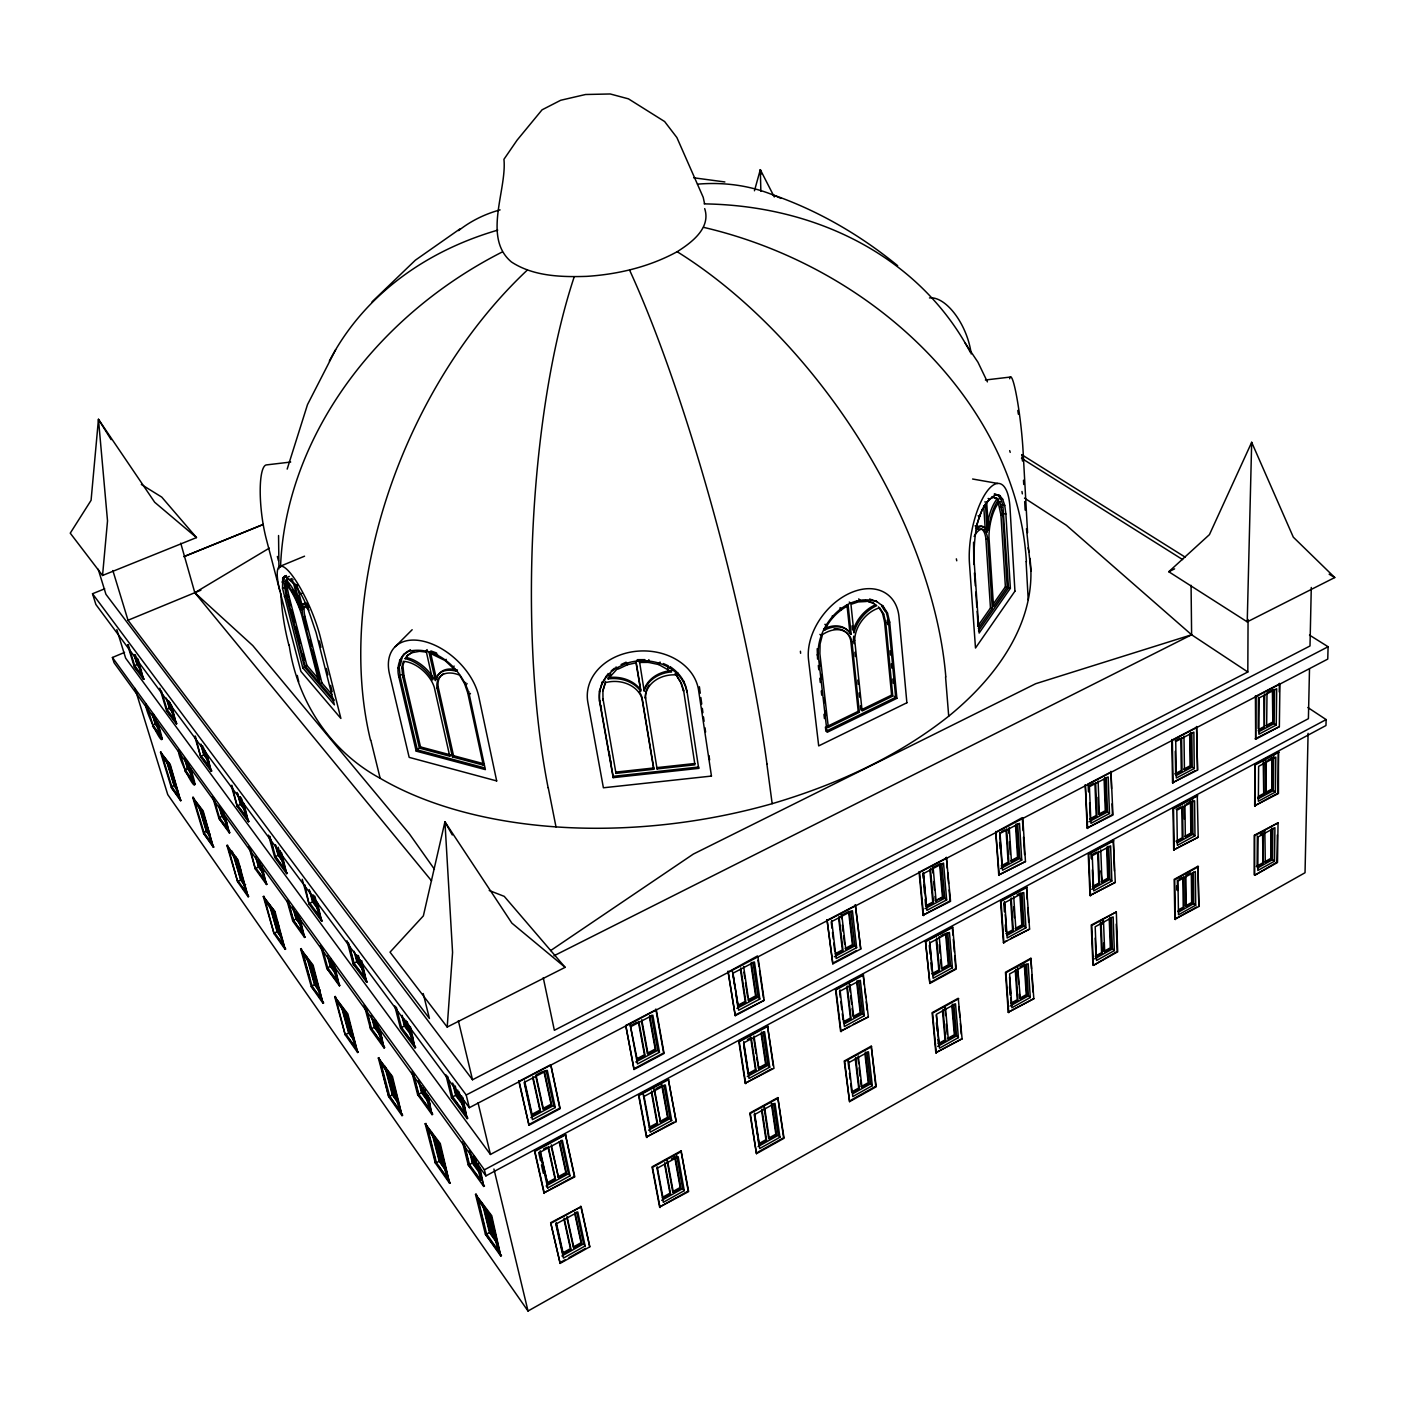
<?xml version="1.0" encoding="UTF-8"?>
<svg xmlns="http://www.w3.org/2000/svg" width="1405" height="1405" viewBox="0 0 1405 1405"><rect width="100%" height="100%" fill="white"/><g stroke="black" fill="none" stroke-linecap="round" stroke-linejoin="round"><path stroke-width="1.5" d="M618.218 669.079L627.42 664.741L636.044 662.826L640.785 691.313A31.138 24.886 0.2 0 0 608.137 678.914L618.218 667.814M613.16 777.65L613.177 776.315L698.601 767.025L698.671 768.377L613.16 777.65L599.601 701.657C597.371 688.222 604.905 675.261 616.11 668.2L616.11 666.901M653.729 767.973L653.747 769.29L615.987 773.4L615.987 772.083L653.729 767.973L642.015 697.53A28.1 22.462 0.1 0 0 639.222 691.717M543.261 977.704L554.36 1030.304L1247.816 671.976L1248.062 619.5M610.754 675.19L610.754 673.908M1254.191 874.858L1254.472 835.15L1278.041 822.856L1277.496 862.53L1254.718 875.245L1276.969 862.143L1277.338 834.992M1254.665 805.768L1254.946 764.425L1278.462 751.816L1278.445 793.509L1254.665 805.768L1277.9 793.123L1278.462 751.816M1255.666 739.223L1255.982 696.213L1279.937 683.691L1279.358 726.648L1255.666 739.223L1255.42 695.844M1254.718 875.245L1254.472 835.15M1255.209 806.154L1254.946 764.425M1257.352 836.045L1257.106 867.026L1263.077 863.706L1263.358 832.726L1260.355 834.394M1258.178 728.633L1258.406 697.196M607.996 674.839L608.014 673.522M608.137 678.914L609.893 675.155M1263.077 863.706L1262.568 834.236M1257.633 797.812L1263.727 794.492L1263.236 761.686M1258.16 730.74L1264.36 727.456L1263.85 695.475M1263.727 794.492L1264.026 762.248M1264.36 727.456L1264.676 693.93M1267.854 760.193L1272.438 757.734L1272.052 789.979L1265.993 793.263L1265.519 760.456M1265.993 793.263L1266.309 761.018M602.323 682.9L606.872 675.138M605.537 681.337L602.868 690.874L605.52 682.637A28.118 22.462 0.1 0 1 642.032 698.829L653.747 769.29M1264.834 830.935L1265.29 862.459L1271.244 859.14L1270.805 829.688M1272.052 789.979L1271.648 757.172M1272.842 722.943L1273.246 689.434L1267.011 692.7L1266.66 726.227L1272.842 722.943L1272.403 690.997M1271.244 859.14L1271.613 828.195M1274.493 861.195L1274.915 827.668L1258.072 836.941L1257.809 870.485L1274.493 861.195L1272.491 859.702L1272.877 828.3M1275.371 792.034L1275.81 757.119L1258.634 766.34L1258.353 801.289L1275.371 792.034L1273.334 790.594L1273.755 755.679M1276.232 725.033L1276.688 688.731L1259.179 697.899L1258.898 734.235L1276.232 725.033L1274.142 723.628L1274.563 689.486M599.461 691.84L602.341 681.601M599.601 701.657L599.478 690.522M1279.27 691.927L1279.375 683.339M817.57 659.121L817.201 648.689M825.42 727.07L825.912 731.32L895.67 697.354L888.452 621.203L886.256 612.141L881.919 605.327L883.165 606.275L887.503 613.089L889.699 622.134L896.882 698.32L827.088 732.339L818.29 655.854C815.901 626.138 845.863 591.716 876.825 601.603L869.642 599.022M1251.679 442.312L1247.236 621.853L1334.75 577.543L1293.32 537.184L1251.679 442.312L1209.442 534.62L1168.767 571.73L1247.236 621.853M1308.09 733.322L1305.034 872.733L528.017 1311.023L167.739 794.598L134.968 688.38M1309.495 669.079L1308.406 718.675L490.433 1154.453L125.642 658.155L116.826 629.598M1311.286 587.466L1310.004 645.966L472.519 1079.76L105.937 594.315L98.21 569.253M1307.862 707.523L1326.127 719.588L1325.969 725.524L485.884 1175.897L114.033 662.686L112.418 657.487L124.553 652.412M1309.513 635.095L1328.094 646.739L1327.76 659.086L469.305 1107.702L95.891 604.519L92.519 593.735L104.708 588.8M447.194 1027.055L452.568 952.414L444.928 821.82L511.877 923.138L565.126 967.342L447.194 1027.055L390.028 952.151L423.362 915.884L444.928 821.82L452.287 834.974M102.547 575.47L107.518 520.869L98.455 419.287L154.691 502.27L196.489 537.588L102.547 575.47L70.25 533.162L91.079 500.321L98.455 419.287L111.118 439.625M973.56 542.26L973.841 564.459M278.559 535.533L278.945 568.797M287.182 469.094L307.502 404.605L335.655 349.687M284.565 576.278C303.129 587.729 309.047 612.843 316.037 632.443L334.39 704.853L302.813 667.884L282.51 588.203L282.704 577.947L284.565 576.278L286.392 575.523L284.512 577.192L283.81 581.266L286.093 595.843L304.569 667.112L333.442 700.849M285.514 581.828L287.568 578.421L293.224 581.881L300.09 608.699A28.416 6.358 67 0 0 285.514 581.828L287.287 581.09L287.621 579.211L285.847 579.949M996.11 494.437C975.878 506.854 974.385 536.218 973.893 557.855L979.144 633.058L1010.371 588.309L1005.875 513.984L1004.733 505.361L1002.678 499.232L999.728 495.508L994.196 494.103L997.831 495.157L1000.782 498.898L1002.854 505.027L1008.527 587.94L978.512 630.863M409.382 651.147C436.639 645.334 462.544 669.641 469.305 694.685L485.392 769.624L416.196 751.131L398.897 677.069C396.017 666.655 399.898 654.08 410.576 649.953L403.411 654.87M484.426 767.815L417.338 749.919L400.091 675.875L399.161 666.795L400.706 659.419L404.587 653.676M400.32 665.619L401.865 658.243L399.512 660.613M401.9 668.13L403.34 661.316A27.257 16.684 43.9 0 1 434.286 687.291L449.74 756.189L419.375 748.11L402.778 676.701L401.9 668.13L404.148 661.843M754.45 190.781L760.316 169.671L774.296 196.963M976.089 526.559L982.271 509.19M849.972 633.234A30.822 21.549 -51 0 0 823.593 629.036L824.788 629.984C829.582 619.587 838.047 610.964 848.163 605.643L846.952 604.712L849.972 633.234L851.167 634.182L848.163 605.643M983.324 507.433L985.432 503.938L987.276 531.845A29.47 10.397 -79.1 0 0 976.317 529.913M427.559 650.919L426.4 652.113L432.635 679.95A30.19 18.458 44 0 0 405.132 658.682L408.1 654.835L413.632 651.428L406.941 656.03M405.132 658.682L408.1 654.835M978.319 628.369L992.299 608.383L987.75 539.204A26.607 9.396 -79.1 0 0 974.139 536.429M999.798 501.655L1002.801 515.459L1007.192 587.097L993.528 606.644L988.997 537.5A26.168 9.08 -79.3 0 1 999.798 501.655L997.936 501.322L1000.957 515.126L1005.383 586.746L992.931 604.501M977.634 626.314L990.472 607.996L985.889 538.853A26.59 9.396 -79.1 0 0 980.76 528.93M483.285 765.128L484.391 763.899L453.534 755.697L452.428 756.909L483.285 765.128L467.742 692.928L464.581 683.655L459.646 675.173A27.573 17.071 43.2 0 0 437.008 687.976L452.428 756.909M449.74 756.189L450.847 754.977L420.499 746.916L419.375 748.11M416.196 751.131L418.462 748.707M469.305 694.685L470.447 693.438M467.742 692.928L468.884 691.717M465.951 684.85L467.11 683.62M464.581 683.655L465.722 682.444M437.008 687.976L438.149 686.782A27.556 17.071 43.2 0 1 443.681 673.539M456.309 671.221L445.051 660.526L429.14 652.781L435.374 680.635A30.541 18.915 43.2 0 1 456.309 671.221L457.45 670.027A30.524 18.915 43.2 0 0 436.516 679.44L430.316 651.586M452.972 667.27L454.114 666.075M986.696 502.252L989.963 498.845L993.721 497.247L998.446 499.952A28.978 10.063 -79.4 0 0 988.523 530.159L986.696 502.252L984.817 501.901M445.051 660.526L446.193 659.331M436.428 655.415L437.587 654.221M435.392 654.186L436.569 652.974L430.896 650.937M402.778 676.701L403.938 675.524L403.059 666.953M398.897 677.069L401.233 674.699M425.943 650.778L427.12 649.584M397.966 668.007L399.161 666.795M395.226 646.669L412.157 629.721M372.044 301.847L415.353 260.188L460.331 228.664M611.245 670.87L614.494 668.218M1029.918 558.329A371.043 210.223 -8.9 0 1 948.709 716.181C896.741 757.383 835.483 784.956 772.17 803.678A371.043 210.223 -8.9 0 1 380.158 778.282C330.017 751.236 297.228 700.99 289.131 645M550.655 950.57L693.332 854.082L1035.696 683.708L1191.616 634.779L1247.816 671.976M269.286 548.143L194.821 592.717L431.546 880.83M561.578 1261.795L565.284 1259.723M568.99 1257.651L585.657 1248.342M659.612 1207.018L688.204 1191.054L681.056 1150.888L652.043 1166.852L659.612 1207.018L688.643 1191.581L681.056 1150.888M757.857 1152.135L783.621 1137.751L777.826 1097.604L749.831 1113.006L756.47 1153.681L784.06 1138.261L777.826 1097.604M851.009 1100.097L875.754 1086.276L871.24 1046.163L844.212 1061.038L849.568 1101.66L876.228 1086.75L871.24 1046.163M935.818 1052.714L962.091 1038.769L935.818 1052.714L932.112 1012.654L958.245 998.253L962.091 1038.769M1008.228 1012.267L1033.817 998.692L1008.228 1012.267L1005.471 972.26L1030.884 958.263L1033.817 998.692M1092.914 964.954L1091.228 925.034L1116.325 911.933L1117.695 951.817L1093.406 965.393L1117.186 951.396L1116.237 924.104M1174.861 919.186L1174.176 879.372L1197.973 866.27L1198.869 906.453L1174.861 919.186L1196.551 907.068M560.138 1263.394L589.766 1246.832L581.161 1206.667L550.672 1222.684L560.138 1263.394L550.672 1222.684M564.125 1218.1L571.027 1249.449L563.265 1253.769L562.667 1252.961L570.43 1248.641L563.967 1219.382M574.873 1212.181L581.652 1243.513L573.925 1247.833L573.328 1247.025L581.055 1242.705L574.715 1213.463M664.547 1163.937L669.922 1193.196L662.44 1197.376L663.072 1198.149L670.554 1193.969L664.793 1162.62M671.379 1158.985L675.155 1156.912L680.81 1188.244L673.346 1192.406L672.714 1191.633L680.178 1187.488L674.523 1156.139M761.914 1109.089L766.603 1140.438L759.367 1144.46L758.718 1143.723L765.953 1139.683L761.563 1110.442M771.925 1103.575L776.508 1134.906L769.308 1138.928L768.64 1138.191L775.841 1134.169L771.257 1102.855M855.224 1058.808L858.683 1088.032L851.693 1091.913L850.692 1083.571M865.34 1052.099L868.922 1083.396L861.968 1087.277L861.283 1086.574L868.237 1082.693L864.883 1053.487M942.983 1009.299L945.776 1040.561L939.014 1044.337L938.312 1043.652L945.073 1039.893L942.456 1010.722M951.8 1005.558L954.329 1034.73L947.585 1038.488L948.287 1039.156L955.031 1035.397L952.327 1004.154M1015.288 970.556L1017.22 999.693L1010.634 1003.346L1011.354 1004.013L1017.923 1000.342L1015.885 969.134M1020.012 966.851L1024.965 964.111L1026.932 995.32L1020.381 998.973L1019.661 998.323L1026.212 994.67L1024.368 965.551M1100.361 921.54L1101.59 952.678L1095.233 956.225L1095.953 956.84L1102.328 953.31L1101.099 922.154M1109.897 917.307L1111.039 948.445L1104.699 951.975L1103.961 951.361L1110.301 947.831L1109.23 918.765M1178.619 909.755L1183.238 907.173L1182.817 878.195M1192.09 874.103L1192.424 903.081L1186.294 906.506L1185.539 905.909L1191.668 902.484L1191.317 873.506M1256.333 866.446L1262.305 863.127M1264.518 861.897L1270.471 858.578M852.378 1092.616L859.351 1088.735L855.663 1057.421M1177.829 911.213L1183.994 907.788L1183.554 876.72M561.895 1255.982L583.584 1243.882L576.717 1212.076M661.702 1200.309L682.637 1188.648L676.543 1154.717M758.033 1146.603L778.23 1135.328L773.593 1103.54M852.8 1093.74L870.556 1083.852L866.92 1052.082M937.679 1046.409L956.577 1035.889L953.855 1004.171M1010.037 1006.068L1028.407 995.829L1026.423 964.146M1094.653 958.877L1112.426 948.972L1111.285 917.377M1178.444 912.144L1193.741 903.626L1193.389 872.119M1257.686 867.974L1272.491 859.702M585.147 1245.972L563.44 1258.09L555.836 1224.141L577.824 1212.023L585.147 1245.972L583.584 1243.882M656.978 1168.38L678.176 1156.701L684.27 1190.632L663.318 1202.329L656.978 1168.117M779.933 1137.242L759.719 1148.517L754.538 1114.587L774.998 1103.311L779.933 1137.242L778.23 1135.328M848.708 1062.672L868.466 1051.783L872.312 1085.679L852.782 1096.567L848.602 1061.319M958.386 1037.628L939.488 1048.183L936.397 1014.322L955.505 1003.785L958.386 1037.628L956.577 1035.889M1030.269 997.497L1011.899 1007.771L1009.598 973.964L1028.179 963.707L1030.269 997.497L1028.407 995.829M1114.341 950.57L1096.55 960.511L1095.18 926.773L1113.146 916.868L1114.341 950.57L1112.426 948.972M1195.708 905.171L1178.496 914.778L1177.952 881.128L1195.339 871.539L1195.708 905.171L1193.741 903.626M551.076 1223.228L581.161 1206.667M660.051 1207.562L652.482 1167.379L681.495 1151.415M756.47 1153.681L750.288 1113.515L778.282 1098.095M849.568 1101.66L844.686 1061.53L871.715 1046.637M936.292 1053.188L932.586 1013.11L958.737 998.709M1008.72 1012.724L1005.962 972.699L1031.375 958.702M1093.406 965.393L1091.738 925.474L1116.325 911.933M1175.37 919.59L1174.703 879.776L1198.483 866.674M1254.999 835.553L1278.041 822.856M1178.883 879.284L1181.991 877.581M1190.509 872.891L1185.873 875.438L1186.294 906.506M500.76 1256.07L491.75 1215.694L475.522 1194.391L485.392 1234.205L500.76 1256.07L490.977 1216.115L475.522 1194.391M495.544 1240.264L496.632 1239.667M485.392 1234.205L501.515 1255.649M488.922 1213.288L497.932 1250.046L486.674 1234.064L489.484 1232.519L482.231 1203.084M487.412 1211.163L494.033 1238.139L490.029 1232.466L491.118 1231.869L485.498 1209.055M540.1 1152.047L547.581 1183.625L555.555 1179.287L548.301 1146.462M551.603 1148.166L558.523 1177.689L566.461 1173.368L559.787 1142.581M651.621 1091L657.645 1123.824L649.971 1127.987L643.841 1095.18M653.869 1088.699L660.508 1122.261L668.165 1118.099L662.247 1085.292L656.065 1088.612M750.516 1036.82L755.433 1069.591L748.022 1073.613L748.689 1074.351L756.101 1070.329L751.201 1037.54L747.442 1039.56M756.68 1057.86L758.858 1068.819L766.252 1064.814L761.457 1032.043M843.948 1022.594L851.096 1018.713L847.233 985.994M857.138 980.672L860.896 1013.391L853.766 1017.255L849.937 984.536M936.099 939.524L938.821 969.994L931.901 973.735L932.621 974.403L939.541 970.644L936.626 937.996M946.197 932.867L949.007 965.516L942.105 969.257L939.225 936.608M1006.612 934.202L1013.339 930.549L1011.196 897.971M1019.89 894.528L1021.804 924.912L1015.113 928.547L1015.85 929.197L1022.541 925.544L1020.487 892.983L1017.115 894.792M1097.639 852.765L1098.833 883.078L1092.352 886.608L1093.09 887.205L1099.588 883.675L1098.324 851.202M1100.853 870.924L1102.012 882.358L1108.492 878.845L1107.298 846.372M1176.723 841.771L1183.01 838.364L1182.553 805.978M1186.505 803.871L1191.247 801.324L1191.616 833.674L1185.346 837.081L1184.924 804.714M561.21 1140.333L568.445 1173.79L546.176 1185.89L547.739 1187.98L570.026 1175.844L562.351 1140.298L539.783 1152.416L547.739 1187.98M648.583 1130.217L670.044 1118.556L664.038 1085.134M747.32 1076.546L768.008 1065.289L763.143 1031.902M844.405 1023.771L862.565 1013.901L858.754 980.567M933.025 975.597L950.588 966.043L947.743 932.797M1007.157 935.291L1024.052 926.106L1021.979 892.93M1091.755 889.295L1109.915 879.425L1108.721 846.337M1177.162 842.877L1192.968 834.271L1192.582 799.252M1258.213 798.795L1273.334 790.594M643.578 1096.673L665.32 1084.994L671.695 1120.523L650.216 1132.202L643.209 1094.407M769.747 1067.168L749.023 1078.443L743.614 1042.949L764.583 1031.692L769.747 1067.168L768.008 1065.289M840.102 991.122L860.334 980.269L864.356 1015.692L844.37 1026.563L840.014 989.875M952.432 967.764L933.113 978.284L929.882 942.913L949.429 932.411L952.432 967.764L950.588 966.043M1025.949 927.757L1007.157 937.978L1004.768 902.695L1023.771 892.491L1025.949 927.757L1024.052 926.106M1111.864 881.005L1093.705 890.893L1092.265 855.698L1110.617 845.845L1111.864 881.005L1109.915 879.425M1194.97 835.782L1177.39 845.353L1176.828 810.281L1194.584 800.745L1194.97 835.782L1192.968 834.271M543.946 1192.88L574.364 1176.319L565.354 1134.239L534.462 1150.8L543.946 1192.88L574.785 1176.863L565.354 1134.239M646.441 1137.049L638.52 1095.004L668.271 1079.04L676.191 1121.611L646.441 1137.049L673.926 1122.086M745.247 1083.237L738.784 1041.228L767.481 1025.843L773.997 1068.327L745.247 1083.237L771.644 1068.854M840.594 1031.305L835.501 989.366L863.179 974.526L868.36 1016.904L840.594 1031.305L849.691 1026.352M853.344 1024.368L868.36 1016.904M931.234 981.937L955.751 968.589L954.698 956.032M1003.416 942.615L1000.536 900.851L1026.528 886.924L1029.584 929.091L1003.416 942.615L1007.086 940.63M1010.757 938.628L1029.584 929.091M1089.981 895.477L1115.289 882.393L1089.981 895.477L1088.225 853.836L1113.34 840.366L1115.289 882.393M1173.684 849.885L1198.202 837.222L1173.684 849.885L1172.982 808.384L1197.271 795.353L1198.202 837.222M929.847 983.412L956.243 969.046L952.731 927.212L925.474 941.104L929.847 983.412L925.474 941.104M546.984 1182.817L554.94 1178.496L548.143 1147.727M557.908 1176.881L565.846 1172.578L559.172 1141.791M649.338 1127.232L657.013 1123.052L651.358 1092.3M659.876 1121.506L667.533 1117.344L661.615 1084.537M758.191 1068.099L765.585 1064.094L761.071 1033.378M843.263 1021.892L850.411 1018.01L846.794 987.346M856.681 982.165L860.194 1012.689L853.081 1016.57L852.115 1008.386M945.653 934.395L948.287 964.849L941.403 968.589L940.63 959.878M1005.892 933.552L1012.601 929.917L1010.599 899.516M1101.257 881.76L1107.737 878.23L1106.631 847.935M1175.95 841.191L1182.237 837.766L1181.798 807.559M1184.591 836.502L1190.843 833.095L1190.457 800.745M1258.371 796.424L1262.937 793.93M1265.203 792.701L1271.262 789.417M462.508 1141.949L468.199 1164.868L483.724 1186.452L479.895 1167.204M485.884 1175.897L484.409 1169.821L1326.127 719.588M544.367 1193.425L534.884 1151.345L565.776 1134.783M646.88 1137.576L638.959 1095.531L668.71 1079.567M745.704 1083.729L739.241 1041.72L767.938 1026.335M841.068 1031.779L835.975 989.84L863.654 975M925.965 941.561L952.731 927.212M1003.925 943.071L1001.045 901.29L1027.037 887.345M1090.491 895.898L1088.735 854.258L1113.866 840.77M1174.211 850.288L1173.509 808.788L1197.798 795.757M1255.49 764.794L1279.007 752.184M543.472 1149.062L546.703 1147.323M940.964 935.677L944.459 933.798M1096.673 852.08L1091.755 854.732L1091.931 859.052M1176.196 809.385L1180.955 806.839M449.618 1183.326L440.274 1143.494L425.171 1123.719L435.322 1163.006L449.618 1183.326L439.537 1143.898L425.171 1123.719M555.291 1107.526L532.46 1119.645L524.135 1082.465L547.283 1070.364L555.291 1107.526L553.693 1105.507L546.106 1070.417M630.529 1026.809L652.816 1015.148L659.454 1052.257L637.466 1063.936L630.178 1024.667L637.22 1059.686L645.088 1055.524L638.783 1021.242M759.842 999.008L738.644 1010.248L732.989 973.208L754.45 961.968L759.842 999.008L758.085 997.164L752.975 962.197M831.725 921.54L852.414 910.721L856.629 947.655L836.168 958.509L831.655 920.38M946.654 899.885L926.896 910.37L923.542 873.506L943.528 863.056L946.654 899.885L944.775 898.199L941.807 863.548M1021.751 860.036L1002.555 870.222L1000.061 833.464L1019.486 823.312L1021.751 860.036L1019.819 858.42L1017.659 823.874M1109.476 813.513L1090.93 823.348L1089.419 786.712L1108.176 776.912L1109.476 813.513L1107.491 811.967L1106.244 777.527M1194.25 768.517L1176.319 778.036L1175.739 741.559L1193.864 732.075L1194.25 768.517L1192.213 767.06L1191.826 732.76M528.579 1124.703L559.752 1108.141L550.76 1064.709L560.173 1108.686L529 1125.247L518.673 1080.708M635.481 1067.923L663.634 1052.977L655.819 1009.071M734.78 1015.183L764.197 1000.307L735.254 1015.692L728.036 971.347L735.254 1015.692M834.201 962.39L856.523 950.535M947.304 868.185L946.373 857.278L950.553 901.308L923.067 915.182L950.043 900.868L949.13 889.962M998.744 874.999L1025.457 861.511L998.744 874.999L995.741 831.497L999.254 875.438M1111.548 788.644L1110.951 771.31L1112.971 815.023L1087.136 828.054L1112.444 814.619L1112.075 803.801M1197.552 770.098L1196.586 726.578L1197.552 770.098L1172.543 782.708L1195.128 770.695M1255.122 738.837L1279.358 726.648M634.041 1069.451L664.073 1053.487L656.258 1009.58L625.769 1025.509L634.041 1069.451L625.769 1025.509M832.814 963.848L827.018 919.643L832.814 963.848L860.738 949.025L855.329 904.855L860.738 949.025M468.199 1164.868L472.537 1169.434M475.224 1157.457L480.844 1180.323L469.463 1164.534L472.343 1163.006L469.288 1150.572M473.942 1156.245L476.945 1168.468L472.888 1162.866L473.994 1162.269L472.502 1156.175M435.322 1163.006L434.444 1156.42M436.446 1162.69L427.875 1129.497L438.378 1144.25L446.913 1177.548L436.446 1162.69L439.185 1161.25L431.704 1132.202M436.569 1139.771L443.383 1166.396L439.66 1161.127L440.713 1160.565L434.935 1138.068M531.687 1114.481L539.854 1110.143L532.723 1077.846M544.209 1070.698L551.656 1105.015L543.507 1109.335L542.892 1108.545L551.041 1104.225L544.069 1072.068M638.52 1022.647L644.438 1054.769L636.57 1058.931L637.22 1059.686M649.672 1015.552L655.854 1049.816L648.021 1053.961L647.371 1053.223L655.204 1049.061L649.409 1016.939M740.751 967.905L745.879 1002.116L738.292 1006.138L737.625 1005.418L745.212 1001.396L740.4 969.345M750.885 963.848L755.591 995.899L748.04 999.903L748.707 1000.623L756.259 996.619L751.254 962.425M838.592 917.974L842.368 949.956L835.062 953.819L835.764 954.504L843.07 950.641L839.048 916.517M848.708 912.67L852.378 944.652L845.09 948.516L845.792 949.183L853.081 945.337L849.164 911.213L841.806 915.077L845.792 949.183M930.444 868.712L933.482 902.73L926.404 906.488L925.684 905.821L932.744 902.08L929.899 870.187M936.116 901.343L933.113 867.324L940.226 863.601L943.159 897.619L935.379 900.693L942.421 896.97L939.682 865.076M1006.033 830.355L1008.14 862.161L1001.273 865.796L1002.011 866.428L1008.878 862.793L1006.647 828.862M1015.516 825.402L1017.536 857.191L1010.687 860.808L1011.442 861.441L1018.274 857.805L1016.149 823.892M1094.934 783.85L1096.181 815.532L1089.542 819.045L1090.315 819.659L1096.936 816.147L1095.619 782.339M1104.787 777.527L1106.034 811.335L1099.413 814.83L1098.657 814.233L1105.261 810.738L1104.102 779.055M1174.861 773.874L1181.271 770.484L1180.815 738.925M1189.684 734.288L1190.053 765.83L1183.66 769.22L1184.45 769.782L1190.843 766.392L1190.439 732.743M1258.898 729.371L1263.552 726.894M1265.87 725.683L1272.052 722.398M532.899 1076.616L540.468 1110.933L532.302 1115.271L524.627 1080.937M1181.57 737.379L1182.062 771.046L1175.651 774.454L1175.265 751.289M530.862 1117.59L553.693 1105.507M635.798 1061.969L657.768 1050.325L651.481 1015.288M736.887 1008.386L758.085 997.164M834.359 956.735L854.802 945.899L850.833 911.142M925.034 908.666L944.775 898.199M1000.641 868.589L1019.819 858.42M1088.945 821.785L1107.491 811.967M1176.09 775.595L1192.213 767.06M1258.74 731.777L1274.142 723.628M445.789 1074.544L451.444 1097.34L467.145 1118.643L462.825 1097.41M550.76 1064.709L519.095 1081.253L529 1125.247M728.51 971.821L757.4 955.997M827.492 920.099L855.803 905.312M946.882 857.717L919.537 872.013L923.577 915.639M996.25 831.918L1022.296 817.622L1023.103 830.671M1087.663 784.166L1111.478 771.714M1197.13 726.965L1172.35 739.908L1173.07 783.094M542.576 1071.558L535.972 1075.001L543.507 1109.335M630.81 1025.404L637.185 1022.067M1001.449 831.584L1004.909 829.775M1093.951 783.2L1088.91 785.834L1089.174 792.174M1175.107 740.769L1179.954 738.222M469.305 1107.702L466.214 1094.987L1328.094 646.739M411.805 1072.033L417.636 1094.618L432.055 1114.657L428.068 1095.707M461.823 1102.697L462.965 1102.1M402.023 1115.658L392.434 1076.406L378.331 1057.983L388.711 1096.708L402.023 1115.658L391.714 1076.757L378.331 1057.983M451.444 1097.34L457.064 1103.487M459.154 1091.896L464.194 1112.409L452.709 1096.848L455.659 1095.303L452.638 1083.044M457.679 1089.981L460.278 1100.624L456.186 1095.092L457.327 1094.513L455.238 1085.995M417.636 1094.618L421.992 1099.237M424.591 1090.35L429.298 1108.773L418.743 1094.126L421.553 1092.686L418.409 1080.427M423.098 1091.931L426.857 1097.129L425.785 1097.691L422.009 1092.475L423.098 1091.931L421.553 1085.907M385.233 1066.465L392.768 1094.706L396.228 1099.623L397.264 1099.096L393.786 1094.179L387.885 1071.997M398.563 1100.94L397.545 1101.467L390.572 1075.211M388.711 1096.708L379.051 1057.631M389.694 1096.269L380.931 1063.515L390.713 1077.266L399.442 1110.108L389.694 1096.269L392.346 1094.899L384.707 1066.255M392.768 1094.706L393.786 1094.179M394.665 1005.699L400.46 1028.126L415.002 1047.867L410.523 1026.985M357.643 1052.521L347.843 1013.866L334.671 996.689L345.209 1034.835L357.643 1052.521L347.14 1014.199L334.671 996.689M553.956 955.786L1191.616 634.779L1191.071 585.305M402.181 1015.306L404.868 1025.755L408.662 1030.884L409.768 1030.322L405.975 1025.193L404.377 1018.924M411.191 1032.236L410.084 1032.798L407.397 1022.331M364.158 1005.067L370.657 1029.303L384.074 1047.954L379.965 1029.321M407.011 1021.716L412.174 1041.895L401.549 1027.476L404.412 1026.019L401.83 1015.973M404.868 1025.755L405.975 1025.193M345.209 1034.835L335.356 996.338M341.433 1006.753L348.651 1032.974L346.051 1034.256L355.149 1047.199L346.28 1014.832L337.147 1002.011M345.156 1011.459L352.251 1037.329L349.002 1032.728L350.003 1032.236L343.997 1010.371M375.539 1020.135L381.422 1042.317L371.605 1028.688L374.345 1027.318L371.131 1015.271M375.434 1021.365L378.244 1031.902L374.731 1027.073L375.785 1026.546L374.116 1020.223M370.657 1029.303L369.761 1022.893M323.027 1003.311L313.104 965.13L300.617 948.884L311.26 986.556L323.027 1003.311L312.419 965.463L300.617 948.884M346.93 940.735L353.129 963.883L366.635 982.218L361.77 960.704M1168.767 571.73L1174.615 568.867M362.086 967.94L363.175 967.413M320.077 989.875L319.093 990.367L311.998 965.095M320.498 945.425L326.856 968.431L339.378 985.836L334.899 966.57M859.386 712.3L858.209 711.334L827.159 726.438L828.335 727.421L859.386 712.3L851.957 641.699L850.763 640.75A27.837 19.442 -51 0 0 834.078 628.808M892.772 696.072L862.108 710.983L854.732 640.399A27.608 19.09 -52 0 1 879.688 607.803L883.692 614.09L885.765 622.643L892.772 696.072L891.595 695.106L884.553 621.712L882.481 613.16L878.459 606.89M328.401 957.824L330.684 966.113L333.951 970.627L334.97 970.117L333.266 963.9M358.363 955.488L363.948 976.493L354.06 963.092L356.852 961.723L354.06 951.255M358.029 955.874L360.769 966.166L357.239 961.406L358.328 960.88L356.677 954.715M353.129 963.883L358.784 970.188M310.839 963.479L320.621 998.13L312.015 985.889L314.544 984.659L306.694 956.787M317.934 988.734L314.861 984.378L315.844 983.904L309.346 960.774M311.26 986.556L316.634 992.931M331.633 961.442L336.849 980.427L327.681 967.711L330.333 966.412L327.453 955.909M330.684 966.113L331.703 965.604L329.999 959.404M326.856 968.431L340.08 985.485M891.595 695.106L860.931 710.017L860.475 705.731M286.901 900.359L292.732 921.013L304.569 937.451L300.02 918.466M285.11 949.376L275.064 911.775L263.297 896.513L274.045 933.623L285.11 949.376L274.256 912.108M300.6 924.49L301.618 923.998M270.287 906.524L277.435 931.375L280.333 935.467L281.281 935.01M302.233 879.267L309.082 904.082L321.657 921.153L317.267 902.115M310.154 891.42L312.929 901.518L316.213 905.962L317.267 905.452L313.982 901.026L312.314 894.967M317.442 907.612L318.496 907.121M288.183 901.536L293.452 920.187L296.051 918.958L301.004 925.807M296.367 918.607L297.368 918.132L300.459 922.4L299.441 922.892L296.367 918.607L293.487 908.403M281.808 938.259L277.171 931.691L274.695 932.867L282.791 944.388L273.729 912.899L265.615 901.483M277.435 931.375L278.401 930.918L280.333 933.658M274.045 933.623L263.964 896.197M621.098 664.53L626.103 662.177L626.103 663.476L616.11 668.2M275.064 911.775L263.297 896.513M312.929 901.518L313.982 901.026M318.355 909.685L312.595 901.905L309.873 903.187L319.093 915.674L313.42 895.02M309.082 904.082L304.762 884.676M268.46 835.132L274.8 857.542L286.673 873.682L281.65 852.87M248.896 846.723L255.359 869.063L266.476 884.518L261.874 865.831M248.141 896.776L237.989 859.772L226.925 845.441L237.726 881.989L248.141 896.776L237.34 860.071L226.925 845.441M245.067 886.204L240.694 880.022L238.288 881.146L245.893 891.964L235.847 856.98M234.336 857.261L240.94 879.671L241.871 879.249L243.68 881.813M237.726 881.989L227.575 845.16M262.77 872.119L263.754 871.662M244.663 884.957L245.612 884.535M275.643 844.985L278.436 854.925L279.472 854.451L281.544 857.243M269.778 836.291L275.503 856.558L278.155 855.329L283.125 862.073M263.174 873.436L258.52 866.99L255.991 868.167L264.122 879.46L258.819 861.037M255.886 856.558L258.783 866.604L259.749 866.165L261.699 868.834M255.359 869.063L250.16 848.444M213.367 847.32L203.163 810.913L192.731 797.443L203.567 833.393L213.367 847.32L202.531 811.194L192.731 797.443M210.065 834.254L209.152 834.658L206.588 831.04L199.37 806.962M231.193 785.571L237.305 806.628L248.439 821.767L243.926 803.344M212.454 796.495L218.952 818.448L229.366 832.954L225.309 816.604M227.03 823.418L221.937 816.358L219.479 817.464L227.101 828.072L221.972 809.824M218.952 818.448L230.034 832.656M206.588 831.04L207.501 830.636L201.477 810.562M209.977 836.502L206.394 831.426L204.041 832.48L211.207 842.666L202.057 812.16L194.874 802.079M203.567 833.393L213.982 847.039M237.726 793.544L240.729 803.976L241.73 803.519L243.662 806.136M245.155 810.72L240.483 804.415L237.884 805.574L246.051 816.639L240.29 796.653M237.305 806.628L231.895 785.255M222.166 815.954L223.114 815.515L225.836 819.273L224.888 819.712L222.166 815.954L219.25 806.066M180.595 800.727L170.374 764.917L160.504 752.219L171.357 787.59L180.595 800.727L169.689 764.18M178.47 750.165C177.504 759.473 205.516 811.581 190.184 767.569M192.204 772.785L191.273 773.207L188.147 762.774M166.984 761.51L174.238 785.202L175.116 784.815L169.092 765.075M177.452 790.4L174.062 785.606L171.761 786.624L178.523 796.231L169.355 766.217L162.594 756.715M171.357 787.59L181.21 800.464M194.68 736.396L200.792 757.084L211.242 771.275L207.027 754.327M201.003 744.141L204.024 754.38L205.007 753.941L206.816 756.399M208.923 761.756L203.813 754.854L201.301 755.96L208.941 766.322L203.426 747.548M200.792 757.084L195.348 736.097M185.249 760.017L187.761 768.342L188.692 767.92L187.445 763.758M179.735 751.956L185.161 769.835L187.567 768.781L192.362 775.402M184.722 770.888L195.172 784.236M170.374 764.917L160.504 752.219M309.012 610.104A26.133 5.954 66.8 0 0 303.146 617.146L320.164 683.638L321.921 682.883L331.826 694.439M145.628 703.694C144.346 711.931 172.727 766.99 157.36 722.293M305.131 666.093L318.935 682.215L301.899 615.759A25.676 5.76 67 0 0 285.18 583.707L287.322 597.336L305.131 666.093L306.852 665.338L317.916 678.229M302.813 667.884L306.29 666.374M159.801 688.222L166.528 710.579L176.345 723.891L171.498 705.24M166.528 710.579L176.995 723.61M152.864 715.338L155.375 723.522L156.271 723.136M147.156 706.399L152.864 724.998L155.217 723.979L159.731 730.231M152.495 726.104L162.365 738.679M167.16 699.795L169.584 707.839L170.532 707.418L168.723 701.394M161.417 691.014L166.949 709.385L169.408 708.331L173.008 713.196M303.146 617.146L304.92 616.391A26.115 5.971 66.8 0 1 305.184 606.047M127.574 644.877L134.3 666.831L143.538 679.37L138.059 659.033M134.775 656.153L137.181 664.056L138.112 663.669L136.303 657.751M141.554 670.677L137.04 664.583L134.652 665.584L141.396 674.751L135.249 654.625M134.3 666.831L138.41 671.256M285.637 589.398L287.41 588.66L286.971 582.97M295.717 586.289L297.544 585.516M284.302 596.598L287.849 595.088M287.322 597.336L289.096 596.598L287.41 588.66M300.424 593.929L302.268 593.156M287.498 577.174L289.325 576.401M282.001 582.021L283.81 581.266M290.291 579.246L292.082 578.509M291.292 580.564L293.136 579.808M282.51 588.203L284.319 587.448M282.704 577.947L286.304 576.454M112.857 570.535L128.013 620.255L200.88 590.205M280.456 566.162L304.551 556.187M184.02 556.556L263.086 524.469M183.95 556.661L263.174 524.522M626.103 663.476C649.356 655.31 681.829 665.496 686.957 691.998C685.763 681.355 678.826 672.363 670.027 666.62L670.062 667.919M412.455 652.605L419.551 651.323L426.4 652.113M290.695 462.052L266.388 464.915A47.911 10.538 83.2 0 0 260.206 490.591A47.911 10.538 83.2 0 0 266.23 538.747L300.898 671.432L340.888 718.447L320.252 636.799A51.388 11.591 66.9 0 0 289.307 571.888A51.388 11.591 66.9 0 0 280.034 591.365M985.397 380L1010.669 377.014M694.878 763.495L657.048 767.604L657.066 768.921L694.931 764.812L683.533 689.943L681.197 682.76M866.499 601.498L858.227 601.937L850.956 604.343L853.941 632.882A30.559 21.145 -52 0 1 876.755 605.66L872.61 602.587L865.287 600.567L873.822 603.518L872.61 602.587M857.015 601.006L863.214 600.69M644.983 659.648L637.273 659.683L637.273 660.982M639.451 661.158L648.39 661.123L648.408 662.387L658.699 664.565L671.66 671.853A31.173 24.956 -1.6 0 0 644.175 690.944L639.451 661.158L639.468 662.44L648.408 662.387M693.684 177.785L724.875 181.965M972.594 479.017L997.743 483.443M995.969 494.823L999.728 495.508M993.721 497.247L991.86 496.913L997.076 498.231M998.92 498.564L1002.678 499.232M995.214 497.897L998.446 499.952M988.084 498.512L989.963 498.845M1000.992 504.676L1004.733 505.361M999.868 506.959L1001.73 507.293M1002.151 513.317L1005.875 513.984M1000.957 515.126L1002.801 515.459M978.073 515.776L979.988 516.127M975.052 525.856L976.984 526.208M985.414 531.494L987.276 531.845M985.889 538.853L987.75 539.204M1005.383 586.746L1007.192 587.097M1008.527 587.94L1010.371 588.309M990.472 607.996L992.299 608.383M773.365 195.014C818.588 210.82 860.633 235.32 897.655 265.685M489.221 890.507L504.237 896.355L565.126 967.342M663.353 663.546L668.359 665.847M1329.148 574.206L1334.75 577.543M141.343 484.462L161.751 497.107L196.489 537.588M1021.681 454.64L1185.1 557.1M1021.47 458.223L1182.641 559.594M1024.508 498.108L1066.342 525.242L1191.616 634.779M875.578 600.655L883.165 606.275M886.256 612.141L887.503 613.089M882.481 613.16L883.692 614.09M889.699 622.134L887.24 620.272L887.661 624.61M858.666 598.934L859.895 599.882M884.553 621.712L885.765 622.643M849.252 602.06L850.482 603.008M840.05 607.61L841.279 608.558M839.856 608.997L841.068 609.928M832.182 616.005L833.393 616.953M1198.869 906.453L1197.973 866.27M853.731 636.149A27.591 19.09 -52 0 0 853.52 639.451L854.732 640.399M825.859 624.417L827.053 625.365M824.858 624.347L826.07 625.313M819.923 634.375L821.135 635.341M894.476 696.388L896.882 698.32M817.095 654.87L818.29 655.854M1017.624 967.114L1020.381 998.973M854.802 945.899L856.629 947.655M862.565 1013.901L864.356 1015.692M870.556 1083.852L872.312 1085.679M732.409 971.206L738.292 1006.138M657.768 1050.325L659.454 1052.257M320.164 683.638L334.32 700.164M676.191 1121.611L668.271 1079.04M670.044 1118.556L671.695 1120.523M682.637 1188.648L684.27 1190.632M296.736 586.201L294.453 583.251L301.337 610.086A28.943 6.604 66.8 0 1 308.538 607.54L306.553 603.026M568.445 1173.79L570.026 1175.844M128.013 620.255L429.421 1018.467L423.221 993.528M589.766 1246.832L580.757 1206.122M92.519 593.735L466.214 1094.987M358.328 960.88L360.664 964.041M457.327 1094.513L460.401 1098.657M137.181 664.056L139.587 667.322L136.566 657.435M169.584 707.839L172.148 711.299L169.724 703.238M204.024 754.38L206.746 758.068M240.729 803.976L243.645 807.893L240.641 797.46M278.436 854.925L281.544 859.122M356.852 961.723L363.034 970.1M404.412 1026.019L412.701 1037.241M455.659 1095.303L464.616 1107.403M166.949 709.385L174.132 719.114L168.6 700.691M275.503 856.558L284.196 868.36L278.19 847.162M140.711 674.4L144.188 679.089M203.778 759.947L211.909 770.976M239.219 808.015L249.124 821.451M276.68 858.824L280.245 863.671M282.633 866.885L287.393 873.348M316.09 912.284L322.377 920.819M362.455 975.175L367.372 981.849M404.851 1032.675L409.698 1039.261M412.122 1042.545L415.757 1047.48M459.47 1106.771L467.918 1118.24M112.418 657.487L484.409 1169.821M331.703 965.604L334.97 970.117M375.785 1026.546L378.121 1029.76M473.994 1162.269L477.033 1166.484M155.375 723.522L157.782 726.859L154.655 716.62M187.761 768.342L190.325 771.872L187.199 761.457M258.783 866.604L261.681 870.626L258.783 860.562M429.719 1103.136L427.19 1099.641L424.626 1089.595M330.333 966.412L336.076 974.35M374.345 1027.318L381.721 1037.54M421.553 1092.686L429.772 1104.067M472.343 1163.006L479.948 1173.509M152.864 724.998L159.626 734.376L153.286 713.635M185.161 769.835L192.345 779.81L186.988 762.002M293.452 920.187L302.11 932.217L296.578 912.653M258.502 872.189L267.143 884.202M293.417 920.679L295.788 923.963M298.159 927.265L305.254 937.117M373.818 1032.341L378.7 1039.12M381.141 1042.51L384.794 1047.586M424.398 1102.574L432.81 1114.27M474.925 1172.754L479.72 1179.41M482.108 1182.729L484.497 1186.048M680.652 682.233L675.366 673.575L680.652 682.233L683.568 691.225L683.533 689.943M229.155 850.253L236.778 860.966M311.647 966.183L303.023 954.03L312.015 985.889M489.66 1216.291L478.35 1200.397L486.674 1234.064M434.426 869.238L409.329 833.762L252.777 645.58L194.821 592.717L180.736 543.173M315.844 983.904L317.899 986.802M350.003 1032.236L352.163 1035.292M440.713 1160.565L443.19 1164.078M491.118 1231.869L494.121 1236.119M174.238 785.202L176.644 788.627M240.94 879.671L243.645 883.517M314.544 984.659L319.479 991.649M348.651 1032.974L353.199 1039.437M392.346 1094.899L398.458 1103.54M439.185 1161.25L446.158 1171.138M489.484 1232.519L497.001 1243.162M241.836 886.625L248.773 896.478M278.383 938.558L285.777 949.06M319.005 996.268L323.712 1002.977M348.387 1038.032L358.328 1052.187M390.625 1098.078L402.743 1115.289M438.43 1166.009L450.338 1182.94M965.182 343.154L977.933 362.191L987.399 381.879M881.796 606.117L885.045 611.228M128.206 644.614L134.933 666.567M161.118 751.938L171.972 787.327M137.427 659.314L143.538 679.37M154.866 716.427L161.733 738.942M168.793 762.915L176.047 786.642M133.984 654.554L137.04 664.583M152.056 713.652L155.217 723.979M166.141 759.684L174.062 785.606M166.334 698.127L169.408 708.331M184.406 758.261L187.567 768.781M198.474 805.083L206.394 831.426M193.363 797.162L204.182 833.112M170.075 702.518L171.884 708.559M203.479 813.917L210.1 836.01M170.216 703.466L176.345 723.891M188.288 763.688L194.522 784.517M201.916 810.562L208.555 832.656M213.701 798.198L219.602 818.167M239.184 864.725L240.993 870.837M205.13 750.463L211.242 771.275M222.886 810.878L229.366 832.954M202.583 745.756L205.007 753.941M220.796 807.612L223.114 815.515M235.267 856.822L241.871 879.249M200.757 744.457L203.813 754.854M218.987 806.33L221.937 816.358M232.211 851.202L240.694 880.022M1009.686 450.619L1010.213 452.375M239.921 797.267L241.73 803.519M258.028 860.123L259.749 866.165M272.43 910.212L278.401 930.918M237.041 792.455L240.483 804.415M255.587 856.787L258.52 866.99M269.321 904.504L277.171 931.691M277.119 920.503L278.91 926.72M241.73 798.918L248.439 821.767M259.872 862.055L266.476 884.518M273.167 910.581L280.333 935.467M269.742 836.853L273.202 849.077M288.166 902.098L292.837 918.624M301.285 948.551L309.557 977.862M277.786 848.48L279.472 854.451M295.647 912.003L297.368 918.132M307.765 959.141L314.861 984.378M275.292 845.195L278.155 855.329M292.556 906.524L296.051 918.958M280.368 851.149L286.673 873.682M298.176 914.637L304.569 937.451M279.911 850.727L282.704 860.685M298.879 918.343L300.038 922.435M321.886 946.689L327.681 967.711M314.825 896.214L321.657 921.153M333.038 962.706L339.378 985.836M314.667 897.496L316.88 905.593M332.897 964.023L335.18 972.313M346.368 1013.181L353.463 1039.05M313.438 895.846L316.213 905.962M330.544 958.175L333.951 970.627M342.451 1008.878L349.002 1032.728M309.205 889.558L312.595 901.905M355.061 953.187L357.239 961.406M372.501 1018.643L374.731 1027.073M349.02 944.248L354.06 963.092M366.231 1008.597L371.605 1028.688M348.229 942.474L353.305 961.406M366.512 1010.757L368.672 1018.836M361.032 961.055L366.635 982.218M378.156 1025.615L384.074 1047.954M390.836 1074.878L392.452 1080.919M359.908 959.703L361.542 965.885M376.751 1023.174L379.543 1033.729M389.255 1073.385L396.228 1099.623M1026.475 528.631L1030.901 571.203M396.351 1007.35L401.549 1027.476M413.474 1073.719L418.743 1094.126M395.947 1007.35L398.054 1015.516M413.088 1073.701L417.847 1092.177M425.908 1123.35L431.774 1146.076M289.096 596.598L306.852 665.338M288.938 599.285L290.572 605.573M291.66 609.77L294.909 622.345M295.998 626.542L300.336 643.314M303.041 653.799L304.674 660.087M277.347 556.45L278.436 560.665M409.241 1025.316L415.002 1047.867M426.786 1094.038L432.055 1114.657M298.721 595.562L300.828 603.816M304.218 617.076L307.414 629.545M310.066 639.925L311.664 646.142M312.718 650.304L320.147 679.37M438.483 1143.793L444.77 1168.38M405.975 1020.399L408.662 1030.884M423.204 1087.646L425.785 1097.691M418.918 1080.463L422.009 1092.475M432.828 1134.52L439.66 1161.127M296.789 584.568L303.111 609.331A28.925 6.621 66.8 0 1 303.041 607.68M304.92 616.391L321.921 682.883M319.339 640.979L320.937 647.319M326.294 668.464L327.892 674.804M330.579 685.377L332.177 691.717M447.651 1076.388L452.709 1096.848M464.844 1145.883L469.463 1164.534M447.089 1076.212L450.18 1088.647M463.791 1143.617L468.427 1162.374M476.26 1193.987L484.058 1225.423M370.797 740.154L380.158 778.282M453.569 1084.467L456.186 1095.092M470.376 1152.697L472.888 1162.866M483.39 1205.508L490.029 1232.466M761.334 173.921L760.316 169.671L760.86 191.256M461.525 1095.724L467.145 1118.643M478.104 1163.428L483.724 1186.452M458.346 1020.697L472.519 1079.76M478.051 1102.802L490.433 1154.453M493.928 1169.013L528.017 1311.023M403.938 675.524L420.499 746.916M538.677 1152.434L540.556 1160.793M541.487 1164.991L543.366 1173.351M438.149 686.782L453.534 755.697M540.24 1150.783L547.581 1183.625M556.257 1222.438L563.265 1253.769M524.908 1084.186L531.231 1112.461M556.134 1223.72L562.667 1252.961M551.322 1144.847L558.523 1177.689M567.04 1216.484L573.925 1247.833M535.797 1076.248L542.892 1108.545M566.9 1217.784L573.328 1247.025M704.537 203.532L703.22 197.35L676.894 137.567L664.618 121.533L628.474 98.859L610.262 93.977L585.551 94.504L560.7 100.264L542.067 109.818L517.11 140.131L503.938 159.309C507.047 189.868 482.301 237.708 511.455 261.98C533.443 276.399 561.28 277.189 586.746 276.364C618.2 274.326 649.584 266.81 677.351 251.6C691.646 242.521 711.106 228.084 704.695 208.625M956.348 558.839L956.752 560.788M548.231 787.643L555.994 826.895M657.206 1166.8L663.072 1198.149M641.751 1019.696L648.021 1053.961M654.519 1089.455L660.508 1122.261M667.621 1161.057L673.346 1192.406M641.488 1021.084L647.371 1053.223M666.989 1160.302L672.714 1191.633M615.987 773.4L603.008 698.847L602.991 700.147L602.885 689.574M600.76 705.38L601.516 709.595M609.032 751.78L609.788 756.013M610.543 760.228L611.298 764.443M599.619 700.34L613.177 776.315M649.11 685.113A28.135 22.533 -1.6 0 0 645.404 697.161L657.066 768.921M636.044 661.544L640.768 690.031A31.103 24.869 0.2 0 0 608.137 677.631M686.905 690.68L698.671 768.377M1017.8 410.418L1018.362 414.176M743.702 1041.579L748.689 1074.351M754.608 1113.129L759.367 1144.46M732.743 973.349L735.026 988.312M735.676 992.597L737.625 1005.418M743.965 1046.988L747.723 1071.576M754.257 1114.481L757.453 1135.363M758.085 1139.543L758.718 1143.723M1021.979 491.469L1022.348 493.858M743.614 966.412L748.707 1000.623M753.993 1036.047L758.858 1068.819M764.636 1107.597L769.308 1138.928M743.895 972.12L744.843 978.53M745.493 982.815L747.723 997.761M753.923 1039.419L756.066 1053.768M763.969 1106.859L768.64 1138.191M704.976 727.755L705.591 732.04M709.016 755.627L709.63 759.912M757.875 956.489L764.197 1000.307M758.015 960.177L758.911 966.429M759.508 970.609L763.424 997.726M767.481 1025.843L773.224 1065.728M699.391 686.729L700.27 693.209M700.867 697.53L701.745 704.01M702.324 708.331L702.904 712.651M703.501 716.972L704.081 721.292M766.867 763.916L772.17 803.678M831.198 921.838L831.971 928.231M832.48 932.499L833.253 938.891M833.762 943.159L834.798 951.694M839.558 991.227L840.295 997.357M840.787 1001.449L841.788 1009.633M842.28 1013.708L843.018 1019.854M847.918 1060.617L848.936 1068.959M849.428 1073.139L850.183 1079.391M858.297 1055.98L861.968 1087.277M841.086 914.392L841.595 918.659M842.35 925.052L843.088 931.445M843.597 935.712L844.598 944.248M849.235 983.851L850.201 992.035M850.675 996.127L851.641 1004.294M857.858 1057.368L858.596 1063.62M859.087 1067.8L860.053 1076.142M860.545 1080.322L861.283 1086.574M828.335 727.421L819.888 653.747L820.081 643.999L822.505 634.603A27.854 19.442 -51 0 1 851.957 641.699M819.695 661.439L820.186 665.777M821.187 674.435L821.679 678.773M823.927 698.267L824.419 702.605M825.42 711.264L825.912 715.602M818.307 665.496L818.799 669.746M819.782 678.229L820.274 682.479M821.258 690.979L821.749 695.229M823.945 714.337L824.436 718.587M863.179 974.526L864.356 985.01M864.83 989.19L865.761 997.568M866.235 1001.765L867.184 1010.142M850.763 640.75L858.209 711.334M852.097 625.822L852.519 629.897M853.52 639.451L853.977 643.718M854.872 652.271L855.329 656.557M857.788 680.073L858.227 684.358M859.14 692.911L859.579 697.179M800.411 651.235L800.622 653.29M890.138 650.708L890.542 655.064M891.385 663.757L891.789 668.113M892.825 678.984L893.229 683.339M919.028 871.574L923.067 915.182M923.296 872.452L926.404 906.488M929.636 941.754L932.621 974.403M936.345 1015.148L939.014 1044.337M922.769 873.928L923.155 878.178M923.735 884.553L924.525 893.071M925.105 899.446L925.684 905.821M929.32 945.442L930.11 954.153M930.918 962.864L931.515 969.397M936.397 1022.822L937.17 1031.147M937.925 1039.489L938.312 1043.652M945.53 1007.894L948.287 1039.156M932.376 866.674L932.938 873.049M933.693 881.55L934.448 890.068M935.01 896.443L935.379 900.693M939.278 944.652L940.05 953.363M944.827 1007.227L945.565 1015.569M946.303 1023.894L947.216 1034.308M947.673 872.54L948.586 883.429M952.221 926.756L952.941 935.133M953.293 939.313L954.346 951.852M958.948 1006.7L959.843 1017.238M960.37 1023.56L961.266 1034.098M945.547 676.771L948.709 716.181M974.438 572.977L975.333 585.762M975.773 592.155L976.826 607.065M977.125 611.316L978.161 626.244M999.71 832.498L1002.011 866.428M1004.399 901.624L1004.997 910.3M1005.295 914.655L1006.472 932.024M1009.51 976.949L1010.652 993.598M1010.933 997.761L1011.354 1004.013M999.675 842.473L1000.114 848.831M1003.82 903.152L1004.399 911.845M1005.295 924.876L1005.734 931.392M1009.51 986.714L1010.072 995.021M983.693 505.73L985.256 529.351M1009.229 827.51L1011.442 861.441M1013.725 896.618L1015.85 929.197M1008.614 829.003L1008.895 833.253M1009.44 841.736L1010.283 854.451M1013.69 906.84L1014.41 917.693M1017.905 971.276L1018.713 983.763M1019.398 994.16L1019.661 998.323M1022.822 818.044L1025.457 861.511M1023.49 837.187L1024.561 854.574M1026.528 886.924L1027.301 899.446M1027.81 907.788L1028.688 922.383M1030.884 958.263L1031.516 968.783M1031.902 975.105L1032.938 991.93M1026.089 561.614L1028.232 599.935M1027.564 532.741L1023.068 450.882A48.894 4.637 83.5 0 0 1016.623 396.351A48.894 4.637 83.5 0 0 1009.651 378.753M1022.085 454.605L1022.436 461.016M1023.507 480.229L1023.736 484.497M1024.684 501.567L1025.158 510.103M1087.646 828.476L1085.292 784.71L1087.136 828.054M1089.613 802.747L1090.315 819.659M1092.388 869.888L1093.09 887.205M1095.197 938.154L1095.953 956.84M1088.155 785.237L1088.418 791.577M1091 854.117L1091.176 858.455M1097.99 797.338L1098.657 814.233M1102.749 920.222L1102.907 924.367M1103.628 943.054L1103.961 951.361M1098.113 781.022L1099.413 814.83M1100.765 849.885L1102.012 882.358M1103.487 920.837L1104.699 951.975M683.831 681.179L683.866 682.479M1113.34 840.366L1114.393 871.012M678.141 673.171L678.176 674.47M667.884 667.551L667.919 668.833M660.034 662.001L660.051 663.301M658.682 663.301L658.699 664.565M1171.805 739.522L1172.543 782.708M1177.337 880.145L1177.495 890.507M1176.67 885.765L1176.74 889.909M648.847 659.63L648.864 660.93M1184.169 806.294L1184.345 819.238M1185.135 876.913L1185.539 905.909M1183.994 736.115L1184.45 769.782M645.404 697.161L645.422 698.443A28.153 22.533 -1.6 0 1 675.401 674.857M644.175 690.944L644.157 689.662A31.156 24.956 -1.6 0 1 671.625 670.571M642.015 697.53L642.032 698.829M627.42 663.459L627.42 664.741M298.738 681.706A371.043 210.223 -8.9 0 1 297.298 675.436M1028.056 547.827A371.043 210.223 -8.9 0 1 1028.917 551.989M329.35 361.05A371.956 294.804 23.7 0 1 497.721 230.139M288.85 645.071A371.798 306.694 -27.9 0 1 280.789 593.261M280.526 567.339A371.798 306.694 -27.9 0 1 501.848 252.18M370.551 740.312A373.221 238.341 -66.3 0 1 527.138 270.234M548.143 787.836A374.854 104.795 -88 0 1 574.136 277.048M629.651 270.252A375.1 58.94 75.2 0 1 766.954 764.109M677.333 251.829A373.748 205.569 55.8 0 1 945.811 676.876M703.571 227.347A372.079 294.98 23.6 0 1 1026.388 561.631M704.204 203.883A371.728 306.571 -28 0 1 970.363 352.392M697.512 184.16A372.975 238.042 -66.4 0 1 780.987 198.421M287.287 581.09A28.416 6.393 67 0 1 298.562 599.794M288.253 584.146A25.676 5.778 67 0 1 289.658 585.745M292.697 590.082A25.676 5.778 67 0 1 295.858 595.632M303.287 605.098A28.925 6.621 66.8 0 1 305.342 603.079M458.539 230.631A373.449 205.253 55.8 0 1 500.092 209.889M853.573 629.106A30.541 21.145 -52 0 1 875.543 604.747M824.788 629.984A30.84 21.549 -51 0 1 851.167 634.182M978.056 529.386A26.59 9.396 -79.1 0 1 979.443 528.912M986.977 526.875A28.961 10.063 -79.4 0 1 996.584 499.618M975.632 528.262A29.452 10.415 -79.1 0 1 983.201 527.472M929.495 297.93A45.75 22.849 67.2 0 1 971.206 353.955M406.308 657.505A30.155 18.458 44 0 1 433.794 678.756M1014.937 591.171L975.492 648.021L969.45 563.265A52.354 18.318 -79.3 0 1 986.854 491.557A52.354 18.318 -79.3 0 1 1010.002 507.697L1014.937 591.171M906.875 702.763L818.694 745.897L808.542 659.823A55.023 38.286 -51.6 0 1 849.077 593.542A55.023 38.286 -51.6 0 1 899.024 617.094L906.875 702.763M711.457 776.069L603.395 787.784L587.852 702.342A55.849 44.732 -0.7 0 1 635.763 651.34A55.849 44.732 -0.7 0 1 698.548 690.083L711.457 776.069M496.685 780.934L409.171 757.365L389.536 674.172A54.409 33.509 43.7 0 1 424.328 641.488A54.409 33.509 43.7 0 1 478.754 696.476L496.685 780.934"/></g></svg>
